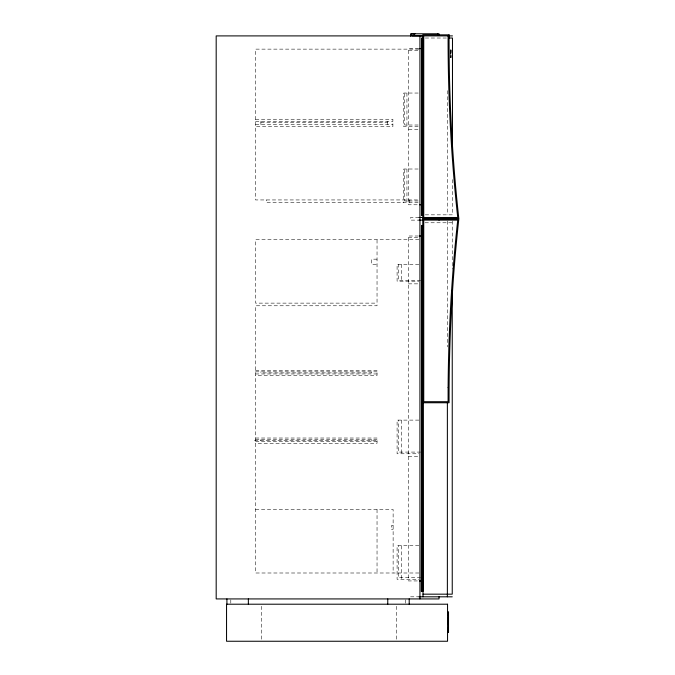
<?xml version="1.0" encoding="UTF-8"?>
<svg xmlns="http://www.w3.org/2000/svg" width="675" height="675" viewBox="0 0 675 675"><rect width="100%" height="100%" fill="white"/><g stroke="black" fill="none" stroke-linecap="round" stroke-linejoin="round"><path stroke-width="0.51" stroke-dasharray="3.38 2.53" d="M450.571 57.063L450.588 50.228M425.275 38.019L447.601 38.019M418.643 48.6L408.628 48.6L408.628 204.778L418.643 204.778M418.88 49.132L255.521 49.132L255.521 199.943L418.88 199.943M450.36 49.967L451.212 49.967L451.145 57.653L450.36 57.653M408.628 50.718L418.027 50.718M450.428 52.979L451.145 52.979M450.428 53.89L451.145 53.89M418.179 93.04L403.76 93.04L403.76 126.689L418.146 126.689M255.521 119.247L392.892 119.247L392.892 126.655L255.521 126.655M255.521 121.365L392.892 121.365M260.879 122.42L387.534 122.42M255.521 124.537L392.892 124.537M418.179 125.01L404.73 125.01L404.73 93.04M408.628 129.338L418.027 129.338M418.179 169.012L403.76 169.012L403.76 202.66M418.179 200.981L404.73 200.981L404.73 169.012M418.146 202.66L266.245 202.584L266.245 199.943M425.275 214.836L452.478 214.836L452.478 179.052M418.998 217.485L410.56 217.485L410.56 220.126L418.998 220.126M425.039 222.775L452.242 222.775M418.416 236.005L408.392 236.005L408.392 580.939L418.416 580.939M408.392 237.592L418.837 237.592M418.888 239.625L255.521 239.625L255.521 303.126L377.038 303.126M377.038 259.166L371.68 259.166L371.68 264.457L377.038 264.457M418.88 264.381L397.094 264.381L397.094 281.205L418.88 281.205M420.694 280.37L398.385 280.37L398.385 264.381M408.392 283.854L418.837 283.854M255.521 370.254L377.038 370.254L377.038 375.545L255.521 375.545M255.521 371.841L377.038 371.841M255.521 373.958L377.038 373.958M418.88 420.112L397.094 420.112L397.094 453.769L418.88 453.769M255.521 438.024L377.038 438.024L377.038 443.315L255.521 443.315M255.521 439.611L377.038 439.611M254.374 440.674L378.194 440.674M255.521 441.728L377.038 441.728M420.694 452.081L398.385 452.081L398.385 420.112M408.392 456.41L418.837 456.41M255.521 509.498L393.128 509.498L393.128 572.999M393.128 525.656L391.373 525.656L391.373 529.706L393.128 529.706M418.88 545.695L397.094 545.695L397.094 579.352L418.88 579.352M418.905 572.999L255.521 572.999L255.521 305.775L377.038 305.775L377.038 239.625M420.694 577.665L398.385 577.665L398.385 545.695M410.56 596.81L418.998 596.81M452.242 221.012L452.242 269.063M450.908 49.967L450.908 57.653M450.748 49.916L450.655 57.653M447.601 90.644L447.601 214.836M447.373 221.012L447.373 346.925M409.21 199.943L409.21 202.584M406.932 93.04L406.932 126.689M406.932 169.012L406.932 202.66M405.321 599.813L405.321 604.218M401.313 264.381L401.313 281.205M401.313 420.112L401.313 453.769M401.313 545.695L401.313 579.352M396.368 606.268L396.368 641.25M387.534 121.365L387.534 124.537M377.038 509.498L377.038 572.999M371.68 371.841L371.68 372.904L260.879 372.904L260.879 371.841M371.68 439.611L371.68 440.674M261.352 606.268L261.352 641.25M260.879 121.365L260.879 124.537M260.879 439.611L260.879 440.674M230.799 599.813L230.799 604.218"/><path stroke-width="1.01" d="M413.311 33.961L414.956 33.961M449.094 35.902L452.478 35.902M449.094 38.019L452.478 38.019L452.478 147.479M419.648 48.6L421.656 48.6M419.648 204.778L421.656 204.778M418.998 217.485L423.217 217.485M418.998 220.126L423.217 220.126M419.42 236.005L421.419 236.005M422.761 402.756L449.069 402.756A1638.47 1638.47 0 0 1 458.814 219.063L422.761 219.063L423.006 591.519M419.42 580.939L421.419 580.939M423.006 594.169L452.242 594.169L452.242 290.107M418.998 596.81L452.242 596.81M447.55 611.82L448.521 611.82L448.521 632.306M447.55 612.554L448.521 612.554M447.55 612.681L448.521 612.681M447.55 613.339L448.521 613.339M447.55 615.068L448.521 615.068M447.55 617.49L448.521 617.49M447.55 617.794L448.521 617.794M447.55 618.258L448.521 618.258M447.55 619.085L448.521 619.085M447.55 619.498L448.521 619.498M447.55 619.658L448.521 619.658M447.55 620.224L448.521 620.266M447.55 620.468L448.521 620.468M447.55 620.578L448.521 620.578M447.55 620.983L448.521 620.983M447.55 621.143L448.521 621.143M447.55 622.417L448.521 622.417M447.55 622.493L448.521 622.493M447.55 624.358L448.521 624.358M447.55 629.159L448.521 629.159M447.55 629.598L448.521 629.598M447.55 629.834L448.521 629.834M447.55 630.374L448.521 630.374M447.55 631.1L448.521 631.1M447.55 631.783L448.521 631.783M447.55 631.91L448.521 631.91M447.373 402.68L447.373 596.81M439.037 35.193L439.037 33.784L410.577 33.784L410.56 36.146M439.037 218.363L439.037 220.126M439.037 596.81L439.037 598.928L216.186 598.928L216.186 35.902L423.25 35.902L411.893 35.902L411.893 33.784M437.704 33.784L437.704 35.193M423.006 402.157L423.006 596.81M419.934 35.902L419.934 598.928M414.712 33.75L413.556 33.75M409.21 598.928L409.21 604.218M387.762 598.928L387.762 604.218M248.358 598.928L248.358 604.218M226.91 598.928L226.91 604.218M448.116 387.408L448.099 401.701L423.74 401.701L423.74 220.118L457.726 220.118C451.676 275.67 448.487 331.526 448.116 387.408M449.069 34.847L422.761 34.847L422.761 218.54L458.814 218.54A1638.47 1638.47 0 0 1 449.077 34.847M448.099 35.902L423.74 35.902L423.74 217.485L457.726 217.485C451.162 157.191 447.955 96.542 448.099 35.902M421.968 38.019L421.656 215.367L421.968 38.019M422.609 38.019L422.288 215.367L422.609 38.019M421.74 225.416L421.419 591.519L421.74 225.416M422.373 225.416L422.052 591.519L422.373 225.416M447.55 604.209L226.547 604.209L226.547 641.25L447.55 641.25L447.55 604.209M448.521 628.358L447.55 628.358L448.521 628.374"/></g></svg>
